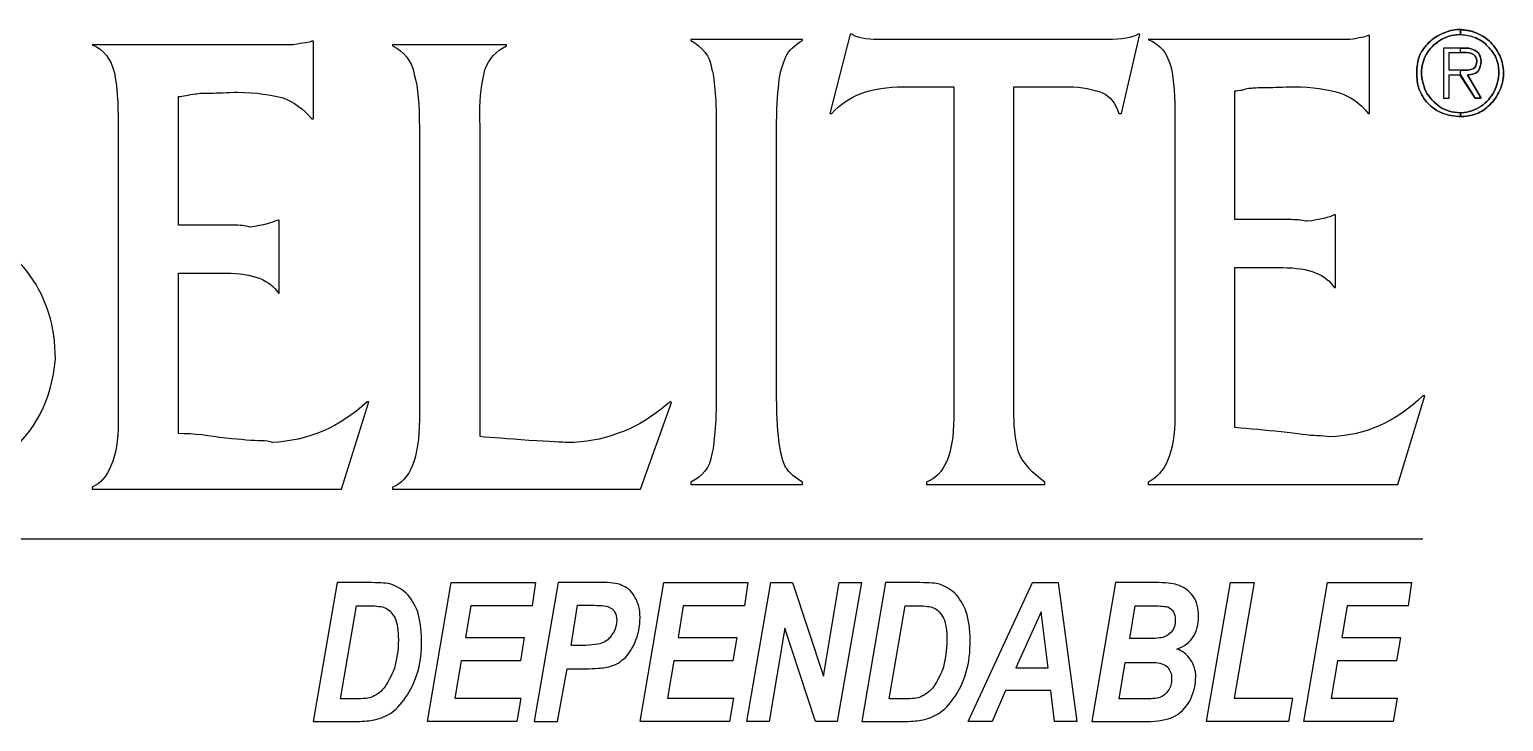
# Model space of a CAD drawing. Extents: x 0 to 139, y -15 to 75.
# Drawn here: x 120.04 to 132.22, y -7.95 to -2.23 of the extents above; entities that cross this region are included whole.
import ezdxf

# ---------------------------------------------------------------- set-up
doc = ezdxf.new("R2010")
doc.units = 0
doc.header["$MEASUREMENT"] = 0
doc.layers.add('R-ANNO-DIMS', color=3, linetype='CONTINUOUS')
doc.layers.add('TITLE', color=7, linetype='CONTINUOUS')

# ---------------------------------------------------------------- blocks, each defined once
blk = doc.blocks.new('A$C22D8737E')
at = {"layer": 'TITLE'}
blk.add_line((-1.44659, 0.38581), (-0.1035, 0.38581), dxfattribs=at)
for points in [[(-0.0817, 0.66568), (-0.0817, 0.66812), (-0.09148, 0.66812), (-0.09148, 0.63928), (-0.08829, 0.63928), (-0.08829, 0.65273), (-0.0817, 0.65273), (-0.0817, 0.65224), (-0.0817, 0.65542), (-0.08829, 0.65542), (-0.08829, 0.66568)], [(-0.67599, 0.2806), (-0.66227, 0.36055), (-0.6139, 0.36055), (-0.61582, 0.34716), (-0.65109, 0.34716), (-0.65412, 0.32895), (-0.62028, 0.32895), (-0.62252, 0.31554), (-0.65652, 0.31554), (-0.6602, 0.29399), (-0.62219, 0.29399), (-0.6246, 0.2806)], [(-0.67599, 0.2806), (-0.66227, 0.36055), (-0.6139, 0.36055), (-0.61582, 0.34716), (-0.65109, 0.34716), (-0.65412, 0.32895), (-0.62028, 0.32895), (-0.62252, 0.31554), (-0.65652, 0.31554), (-0.6602, 0.29399), (-0.62219, 0.29399), (-0.6246, 0.2806)], [(-0.55372, 0.2806), (-0.54, 0.36055), (-0.49165, 0.36055), (-0.49356, 0.34716), (-0.52883, 0.34716), (-0.53186, 0.32895), (-0.49803, 0.32895), (-0.50026, 0.31554), (-0.53425, 0.31554), (-0.53794, 0.29399), (-0.49994, 0.29399), (-0.50234, 0.2806)], [(-0.55372, 0.2806), (-0.54, 0.36055), (-0.49165, 0.36055), (-0.49356, 0.34716), (-0.52883, 0.34716), (-0.53186, 0.32895), (-0.49803, 0.32895), (-0.50026, 0.31554), (-0.53425, 0.31554), (-0.53794, 0.29399), (-0.49994, 0.29399), (-0.50234, 0.2806)], [(-0.44025, 0.2806), (-0.45269, 0.2806), (-0.47042, 0.33438), (-0.47952, 0.2806), (-0.49228, 0.2806), (-0.47856, 0.36055), (-0.4661, 0.36055), (-0.44822, 0.30677), (-0.43913, 0.36055), (-0.42635, 0.36055)], [(-0.44025, 0.2806), (-0.45269, 0.2806), (-0.47042, 0.33438), (-0.47952, 0.2806), (-0.49228, 0.2806), (-0.47856, 0.36055), (-0.4661, 0.36055), (-0.44822, 0.30677), (-0.43913, 0.36055), (-0.42635, 0.36055)], [(-0.31735, 0.29846), (-0.34353, 0.29846), (-0.35119, 0.2806), (-0.36492, 0.2806), (-0.32805, 0.36055), (-0.31321, 0.36055), (-0.30251, 0.2806), (-0.31527, 0.2806)], [(-0.22781, 0.2806), (-0.21409, 0.36055), (-0.20051, 0.36055), (-0.21201, 0.29399), (-0.17849, 0.29399), (-0.18073, 0.2806)], [(-0.22781, 0.2806), (-0.21409, 0.36055), (-0.20051, 0.36055), (-0.21201, 0.29399), (-0.17849, 0.29399), (-0.18073, 0.2806)], [(-0.17195, 0.2806), (-0.15822, 0.36055), (-0.10986, 0.36055), (-0.11179, 0.34716), (-0.14705, 0.34716), (-0.15008, 0.32895), (-0.11624, 0.32895), (-0.11849, 0.31554), (-0.15248, 0.31554), (-0.15615, 0.29399), (-0.11815, 0.29399), (-0.12056, 0.2806)], [(-0.17195, 0.2806), (-0.15822, 0.36055), (-0.10986, 0.36055), (-0.11179, 0.34716), (-0.14705, 0.34716), (-0.15008, 0.32895), (-0.11624, 0.32895), (-0.11849, 0.31554), (-0.15248, 0.31554), (-0.15615, 0.29399), (-0.11815, 0.29399), (-0.12056, 0.2806)], [(-0.31896, 0.31155), (-0.32294, 0.3438), (-0.33746, 0.31155)]]:
    blk.add_lwpolyline(points, close=True, dxfattribs=at)
for points, knots in [([(-0.08242, 0.67887), (-0.07901, 0.67887), (-0.07535, 0.67813), (-0.07241, 0.67667), (-0.06923, 0.67544), (-0.0663, 0.67374), (-0.06435, 0.6713), (-0.0619, 0.66886), (-0.06043, 0.66617), (-0.05897, 0.66348), (-0.05776, 0.66055), (-0.05727, 0.65712), (-0.05702, 0.65444), (-0.05702, 0.65101), (-0.0575, 0.64785), (-0.05873, 0.64467), (-0.06019, 0.64173), (-0.06166, 0.63881), (-0.0641, 0.63636), (-0.0663, 0.63415), (-0.06874, 0.63196), (-0.07167, 0.63074), (-0.07485, 0.62952), (-0.07754, 0.62878), (-0.08121, 0.62878), (-0.08535, 0.62878), (-0.08902, 0.62952), (-0.0922, 0.63074), (-0.09562, 0.63196), (-0.09831, 0.63415), (-0.10051, 0.63636), (-0.1027, 0.63881), (-0.10442, 0.64149), (-0.10564, 0.64467), (-0.10662, 0.64759), (-0.10686, 0.65077), (-0.10686, 0.65395), (-0.10686, 0.65712), (-0.10662, 0.66079), (-0.10539, 0.66373), (-0.10416, 0.66641), (-0.10198, 0.66909), (-0.10002, 0.6713), (-0.09757, 0.67374), (-0.09513, 0.67544), (-0.09171, 0.67667), (-0.08902, 0.67789), (-0.08584, 0.67887), (-0.08242, 0.67887)], [0, 0, 0, 0, 1, 1, 1, 2, 2, 2, 3, 3, 3, 4, 4, 4, 5, 5, 5, 6, 6, 6, 7, 7, 7, 8, 8, 8, 9, 9, 9, 10, 10, 10, 11, 11, 11, 12, 12, 12, 13, 13, 13, 14, 14, 14, 15, 15, 15, 16, 16, 16, 16]), ([(-0.0817, 0.67569), (-0.0817, 0.67569), (-0.0817, 0.67862), (-0.0817, 0.67862), (-0.08194, 0.67862), (-0.08219, 0.67887), (-0.08242, 0.67887), (-0.08584, 0.67887), (-0.08902, 0.67789), (-0.09171, 0.67667), (-0.09513, 0.67544), (-0.09757, 0.67374), (-0.10002, 0.6713), (-0.10198, 0.66909), (-0.10416, 0.66641), (-0.10539, 0.66373), (-0.10662, 0.66079), (-0.10686, 0.65712), (-0.10686, 0.65395), (-0.10686, 0.65077), (-0.10662, 0.64759), (-0.10564, 0.64467), (-0.10442, 0.64149), (-0.1027, 0.63881), (-0.10051, 0.63636), (-0.09831, 0.63415), (-0.09562, 0.63196), (-0.0922, 0.63074), (-0.08927, 0.62952), (-0.0856, 0.62878), (-0.0817, 0.62878), (-0.0817, 0.62878), (-0.0817, 0.63098), (-0.0817, 0.63098), (-0.0817, 0.63074), (-0.0817, 0.63098), (-0.08194, 0.63098), (-0.08658, 0.63098), (-0.09048, 0.6322), (-0.09366, 0.6344), (-0.09684, 0.63661), (-0.09953, 0.63953), (-0.10172, 0.6432), (-0.10319, 0.64662), (-0.10416, 0.65052), (-0.10416, 0.65419), (-0.10416, 0.65762), (-0.10319, 0.66128), (-0.10149, 0.66445), (-0.09953, 0.66763), (-0.09684, 0.67056), (-0.09366, 0.67251), (-0.09048, 0.67472), (-0.08658, 0.67569), (-0.08219, 0.67594), (-0.08194, 0.67594), (-0.0817, 0.67569), (-0.0817, 0.67569)], [0, 0, 0, 0, 1, 1, 1, 2, 2, 2, 3, 3, 3, 4, 4, 4, 5, 5, 5, 6, 6, 6, 7, 7, 7, 8, 8, 8, 9, 9, 9, 10, 10, 10, 11, 11, 11, 12, 12, 12, 13, 13, 13, 14, 14, 14, 15, 15, 15, 16, 16, 16, 17, 17, 17, 18, 18, 18, 19, 19, 19, 19]), ([(-0.0817, 0.63098), (-0.0817, 0.63098), (-0.0817, 0.62878), (-0.0817, 0.62878), (-0.08144, 0.62878), (-0.08144, 0.62878), (-0.08121, 0.62878), (-0.07754, 0.62878), (-0.07485, 0.62952), (-0.07167, 0.63074), (-0.06874, 0.63196), (-0.0663, 0.63415), (-0.0641, 0.63636), (-0.06166, 0.63881), (-0.06019, 0.64173), (-0.05873, 0.64467), (-0.0575, 0.64785), (-0.05702, 0.65101), (-0.05702, 0.65444), (-0.05727, 0.65712), (-0.05776, 0.66055), (-0.05897, 0.66348), (-0.06043, 0.66617), (-0.0619, 0.66886), (-0.06435, 0.6713), (-0.0663, 0.67374), (-0.06923, 0.67544), (-0.07241, 0.67667), (-0.0751, 0.67789), (-0.07852, 0.67862), (-0.0817, 0.67862), (-0.0817, 0.67862), (-0.0817, 0.67569), (-0.0817, 0.67569), (-0.07876, 0.67569), (-0.07583, 0.67497), (-0.0729, 0.67398), (-0.07021, 0.67277), (-0.06777, 0.6713), (-0.06605, 0.66909), (-0.0641, 0.66714), (-0.0624, 0.66494), (-0.06117, 0.66225), (-0.06043, 0.65981), (-0.05971, 0.65712), (-0.05971, 0.65444), (-0.05971, 0.65052), (-0.06068, 0.64662), (-0.0624, 0.6432), (-0.06435, 0.63953), (-0.06679, 0.63684), (-0.06997, 0.63465), (-0.07339, 0.63245), (-0.07706, 0.63122), (-0.08121, 0.63098), (-0.08144, 0.63098), (-0.08144, 0.63098), (-0.0817, 0.63098)], [0, 0, 0, 0, 1, 1, 1, 2, 2, 2, 3, 3, 3, 4, 4, 4, 5, 5, 5, 6, 6, 6, 7, 7, 7, 8, 8, 8, 9, 9, 9, 10, 10, 10, 11, 11, 11, 12, 12, 12, 13, 13, 13, 14, 14, 14, 15, 15, 15, 16, 16, 16, 17, 17, 17, 18, 18, 18, 19, 19, 19, 19]), ([(-0.85387, 0.45265), (-0.85387, 0.45265), (-0.85387, 0.45265), (-0.85387, 0.45265), (-0.85387, 0.45265), (-0.85387, 0.62441), (-0.85387, 0.62441), (-0.85387, 0.63662), (-0.8546, 0.6464), (-0.85607, 0.65397), (-0.85802, 0.66203), (-0.86218, 0.66716), (-0.86877, 0.6701), (-0.86877, 0.6701), (-0.75834, 0.6701), (-0.75834, 0.6701), (-0.75638, 0.6701), (-0.75443, 0.6701), (-0.75297, 0.6701), (-0.74759, 0.67108), (-0.74393, 0.67132), (-0.74246, 0.67205), (-0.74246, 0.67205), (-0.74149, 0.67205), (-0.74149, 0.67205), (-0.74149, 0.67205), (-0.74149, 0.62735), (-0.74149, 0.62735), (-0.74149, 0.62735), (-0.74246, 0.62735), (-0.74246, 0.62735), (-0.74735, 0.63344), (-0.75297, 0.63711), (-0.75908, 0.63955), (-0.76543, 0.64103), (-0.77447, 0.64273), (-0.78521, 0.64273), (-0.79083, 0.64273), (-0.7967, 0.64224), (-0.80085, 0.64224), (-0.80428, 0.64224), (-0.80745, 0.64224), (-0.8094, 0.64175), (-0.8116, 0.64175), (-0.81331, 0.64103), (-0.81478, 0.64078), (-0.81649, 0.64078), (-0.8182, 0.64029), (-0.81917, 0.64029), (-0.81917, 0.64029), (-0.81917, 0.56625), (-0.81917, 0.56625), (-0.81917, 0.56625), (-0.78644, 0.56625), (-0.78644, 0.56625), (-0.78277, 0.56625), (-0.77959, 0.56553), (-0.77813, 0.56504), (-0.77007, 0.56625), (-0.76518, 0.56772), (-0.76177, 0.5692), (-0.76177, 0.5692), (-0.76127, 0.5692), (-0.76127, 0.5692), (-0.76127, 0.5692), (-0.76127, 0.52717), (-0.76127, 0.52717), (-0.76127, 0.52717), (-0.76177, 0.52717), (-0.76177, 0.52717), (-0.76641, 0.5345), (-0.77642, 0.53866), (-0.79182, 0.53866), (-0.79182, 0.53866), (-0.81917, 0.53866), (-0.81917, 0.53866), (-0.81917, 0.53866), (-0.81917, 0.4463), (-0.81917, 0.4463), (-0.81038, 0.4463), (-0.80134, 0.44508), (-0.79206, 0.44361), (-0.78302, 0.44289), (-0.77642, 0.44215), (-0.77178, 0.44215), (-0.76909, 0.44215), (-0.76641, 0.44191), (-0.76518, 0.44117), (-0.7449, 0.44215), (-0.72634, 0.44997), (-0.71071, 0.46463), (-0.71071, 0.46463), (-0.70973, 0.46463), (-0.70973, 0.46463), (-0.70973, 0.46463), (-0.72537, 0.4143), (-0.72537, 0.4143), (-0.72537, 0.4143), (-0.86877, 0.4143), (-0.86877, 0.4143), (-0.86877, 0.4143), (-0.86877, 0.41552), (-0.86877, 0.41552), (-0.85949, 0.41967), (-0.85387, 0.43237), (-0.85387, 0.45265)], [0, 0, 0, 0, 1, 1, 1, 2, 2, 2, 3, 3, 3, 4, 4, 4, 5, 5, 5, 6, 6, 6, 7, 7, 7, 8, 8, 8, 9, 9, 9, 10, 10, 10, 11, 11, 11, 12, 12, 12, 13, 13, 13, 14, 14, 14, 15, 15, 15, 16, 16, 16, 17, 17, 17, 18, 18, 18, 19, 19, 19, 20, 20, 20, 21, 21, 21, 22, 22, 22, 23, 23, 23, 24, 24, 24, 25, 25, 25, 26, 26, 26, 27, 27, 27, 28, 28, 28, 29, 29, 29, 30, 30, 30, 31, 31, 31, 32, 32, 32, 33, 33, 33, 34, 34, 34, 35, 35, 35, 35]), ([(-0.85387, 0.45265), (-0.85387, 0.45265), (-0.85387, 0.45265), (-0.85387, 0.45265), (-0.85387, 0.45265), (-0.85387, 0.62441), (-0.85387, 0.62441), (-0.85387, 0.63662), (-0.8546, 0.6464), (-0.85607, 0.65397), (-0.85802, 0.66203), (-0.86218, 0.66716), (-0.86877, 0.6701), (-0.86877, 0.6701), (-0.75834, 0.6701), (-0.75834, 0.6701), (-0.75638, 0.6701), (-0.75443, 0.6701), (-0.75297, 0.6701), (-0.74759, 0.67108), (-0.74393, 0.67132), (-0.74246, 0.67205), (-0.74246, 0.67205), (-0.74149, 0.67205), (-0.74149, 0.67205), (-0.74149, 0.67205), (-0.74149, 0.62735), (-0.74149, 0.62735), (-0.74149, 0.62735), (-0.74246, 0.62735), (-0.74246, 0.62735), (-0.74735, 0.63344), (-0.75297, 0.63711), (-0.75908, 0.63955), (-0.76543, 0.64103), (-0.77447, 0.64273), (-0.78521, 0.64273), (-0.79083, 0.64273), (-0.7967, 0.64224), (-0.80085, 0.64224), (-0.80428, 0.64224), (-0.80745, 0.64224), (-0.8094, 0.64175), (-0.8116, 0.64175), (-0.81331, 0.64103), (-0.81478, 0.64078), (-0.81649, 0.64078), (-0.8182, 0.64029), (-0.81917, 0.64029), (-0.81917, 0.64029), (-0.81917, 0.56625), (-0.81917, 0.56625), (-0.81917, 0.56625), (-0.78644, 0.56625), (-0.78644, 0.56625), (-0.78277, 0.56625), (-0.77959, 0.56553), (-0.77813, 0.56504), (-0.77007, 0.56625), (-0.76518, 0.56772), (-0.76177, 0.5692), (-0.76177, 0.5692), (-0.76127, 0.5692), (-0.76127, 0.5692), (-0.76127, 0.5692), (-0.76127, 0.52717), (-0.76127, 0.52717), (-0.76127, 0.52717), (-0.76177, 0.52717), (-0.76177, 0.52717), (-0.76641, 0.5345), (-0.77642, 0.53866), (-0.79182, 0.53866), (-0.79182, 0.53866), (-0.81917, 0.53866), (-0.81917, 0.53866), (-0.81917, 0.53866), (-0.81917, 0.4463), (-0.81917, 0.4463), (-0.81038, 0.4463), (-0.80134, 0.44508), (-0.79206, 0.44361), (-0.78302, 0.44289), (-0.77642, 0.44215), (-0.77178, 0.44215), (-0.76909, 0.44215), (-0.76641, 0.44191), (-0.76518, 0.44117), (-0.7449, 0.44215), (-0.72634, 0.44997), (-0.71071, 0.46463), (-0.71071, 0.46463), (-0.70973, 0.46463), (-0.70973, 0.46463), (-0.70973, 0.46463), (-0.72537, 0.4143), (-0.72537, 0.4143), (-0.72537, 0.4143), (-0.86877, 0.4143), (-0.86877, 0.4143), (-0.86877, 0.4143), (-0.86877, 0.41552), (-0.86877, 0.41552), (-0.85949, 0.41967), (-0.85387, 0.43237), (-0.85387, 0.45265)], [0, 0, 0, 0, 1, 1, 1, 2, 2, 2, 3, 3, 3, 4, 4, 4, 5, 5, 5, 6, 6, 6, 7, 7, 7, 8, 8, 8, 9, 9, 9, 10, 10, 10, 11, 11, 11, 12, 12, 12, 13, 13, 13, 14, 14, 14, 15, 15, 15, 16, 16, 16, 17, 17, 17, 18, 18, 18, 19, 19, 19, 20, 20, 20, 21, 21, 21, 22, 22, 22, 23, 23, 23, 24, 24, 24, 25, 25, 25, 26, 26, 26, 27, 27, 27, 28, 28, 28, 29, 29, 29, 30, 30, 30, 31, 31, 31, 32, 32, 32, 33, 33, 33, 34, 34, 34, 35, 35, 35, 35]), ([(-0.68065, 0.46194), (-0.68065, 0.46194), (-0.68065, 0.6222), (-0.68065, 0.6222), (-0.68065, 0.63541), (-0.68138, 0.64542), (-0.68357, 0.65299), (-0.68505, 0.66105), (-0.68945, 0.66618), (-0.69604, 0.66936), (-0.69604, 0.66936), (-0.69604, 0.6701), (-0.69604, 0.6701), (-0.69604, 0.6701), (-0.63057, 0.6701), (-0.63057, 0.6701), (-0.63057, 0.6701), (-0.63057, 0.66936), (-0.63057, 0.66936), (-0.63668, 0.66643), (-0.64058, 0.66203), (-0.64302, 0.65568), (-0.64474, 0.64811), (-0.64595, 0.64029), (-0.64595, 0.63052), (-0.64595, 0.62881), (-0.64571, 0.62538), (-0.64571, 0.6222), (-0.64571, 0.6222), (-0.64571, 0.44459), (-0.64571, 0.44459), (-0.63912, 0.44361), (-0.63007, 0.44361), (-0.61761, 0.4424), (-0.60564, 0.44191), (-0.59783, 0.44117), (-0.59537, 0.44117), (-0.58536, 0.44117), (-0.57609, 0.44289), (-0.5668, 0.4463), (-0.55751, 0.44899), (-0.54726, 0.45559), (-0.53626, 0.46463), (-0.53626, 0.46463), (-0.53553, 0.46414), (-0.53553, 0.46414), (-0.53553, 0.46414), (-0.55336, 0.4143), (-0.55336, 0.4143), (-0.55336, 0.4143), (-0.69604, 0.4143), (-0.69604, 0.4143), (-0.69604, 0.4143), (-0.69604, 0.41552), (-0.69604, 0.41552), (-0.68603, 0.41918), (-0.68065, 0.43237), (-0.68065, 0.45436), (-0.68065, 0.45436), (-0.68065, 0.46194), (-0.68065, 0.46194)], [0, 0, 0, 0, 1, 1, 1, 2, 2, 2, 3, 3, 3, 4, 4, 4, 5, 5, 5, 6, 6, 6, 7, 7, 7, 8, 8, 8, 9, 9, 9, 10, 10, 10, 11, 11, 11, 12, 12, 12, 13, 13, 13, 14, 14, 14, 15, 15, 15, 16, 16, 16, 17, 17, 17, 18, 18, 18, 19, 19, 19, 20, 20, 20, 20]), ([(-0.68065, 0.46194), (-0.68065, 0.46194), (-0.68065, 0.6222), (-0.68065, 0.6222), (-0.68065, 0.63541), (-0.68138, 0.64542), (-0.68357, 0.65299), (-0.68505, 0.66105), (-0.68945, 0.66618), (-0.69604, 0.66936), (-0.69604, 0.66936), (-0.69604, 0.6701), (-0.69604, 0.6701), (-0.69604, 0.6701), (-0.63057, 0.6701), (-0.63057, 0.6701), (-0.63057, 0.6701), (-0.63057, 0.66936), (-0.63057, 0.66936), (-0.63668, 0.66643), (-0.64058, 0.66203), (-0.64302, 0.65568), (-0.64474, 0.64811), (-0.64595, 0.64029), (-0.64595, 0.63052), (-0.64595, 0.62881), (-0.64571, 0.62538), (-0.64571, 0.6222), (-0.64571, 0.6222), (-0.64571, 0.44459), (-0.64571, 0.44459), (-0.63912, 0.44361), (-0.63007, 0.44361), (-0.61761, 0.4424), (-0.60564, 0.44191), (-0.59783, 0.44117), (-0.59537, 0.44117), (-0.58536, 0.44117), (-0.57609, 0.44289), (-0.5668, 0.4463), (-0.55751, 0.44899), (-0.54726, 0.45559), (-0.53626, 0.46463), (-0.53626, 0.46463), (-0.53553, 0.46414), (-0.53553, 0.46414), (-0.53553, 0.46414), (-0.55336, 0.4143), (-0.55336, 0.4143), (-0.55336, 0.4143), (-0.69604, 0.4143), (-0.69604, 0.4143), (-0.69604, 0.4143), (-0.69604, 0.41552), (-0.69604, 0.41552), (-0.68603, 0.41918), (-0.68065, 0.43237), (-0.68065, 0.45436), (-0.68065, 0.45436), (-0.68065, 0.46194), (-0.68065, 0.46194)], [0, 0, 0, 0, 1, 1, 1, 2, 2, 2, 3, 3, 3, 4, 4, 4, 5, 5, 5, 6, 6, 6, 7, 7, 7, 8, 8, 8, 9, 9, 9, 10, 10, 10, 11, 11, 11, 12, 12, 12, 13, 13, 13, 14, 14, 14, 15, 15, 15, 16, 16, 16, 17, 17, 17, 18, 18, 18, 19, 19, 19, 20, 20, 20, 20]), ([(-0.50987, 0.47171), (-0.50987, 0.47171), (-0.50987, 0.62124), (-0.50987, 0.62124), (-0.50987, 0.63736), (-0.5106, 0.64933), (-0.51232, 0.65592), (-0.51354, 0.66374), (-0.51794, 0.66888), (-0.52453, 0.67254), (-0.52453, 0.67254), (-0.52453, 0.67303), (-0.52453, 0.67303), (-0.52453, 0.67303), (-0.46028, 0.67303), (-0.46028, 0.67303), (-0.46028, 0.67303), (-0.46028, 0.67254), (-0.46028, 0.67254), (-0.46492, 0.66985), (-0.46833, 0.66667), (-0.47005, 0.66277), (-0.47151, 0.65886), (-0.47347, 0.65397), (-0.47396, 0.64786), (-0.47445, 0.64103), (-0.47519, 0.63272), (-0.47519, 0.62124), (-0.47519, 0.62124), (-0.47519, 0.47171), (-0.47519, 0.47171), (-0.47519, 0.45852), (-0.47445, 0.44899), (-0.47396, 0.4424), (-0.47298, 0.43555), (-0.47151, 0.43017), (-0.47005, 0.427), (-0.4676, 0.42359), (-0.46443, 0.42064), (-0.46028, 0.41844), (-0.46028, 0.41844), (-0.46028, 0.41698), (-0.46028, 0.41698), (-0.46028, 0.41698), (-0.52453, 0.41698), (-0.52453, 0.41698), (-0.52453, 0.41698), (-0.52453, 0.41844), (-0.52453, 0.41844), (-0.51794, 0.42138), (-0.51354, 0.42651), (-0.51232, 0.43458), (-0.5106, 0.4424), (-0.50987, 0.45485), (-0.50987, 0.47171)], [0, 0, 0, 0, 1, 1, 1, 2, 2, 2, 3, 3, 3, 4, 4, 4, 5, 5, 5, 6, 6, 6, 7, 7, 7, 8, 8, 8, 9, 9, 9, 10, 10, 10, 11, 11, 11, 12, 12, 12, 13, 13, 13, 14, 14, 14, 15, 15, 15, 16, 16, 16, 17, 17, 17, 18, 18, 18, 18]), ([(-0.50987, 0.47171), (-0.50987, 0.47171), (-0.50987, 0.62124), (-0.50987, 0.62124), (-0.50987, 0.63736), (-0.5106, 0.64933), (-0.51232, 0.65592), (-0.51354, 0.66374), (-0.51794, 0.66888), (-0.52453, 0.67254), (-0.52453, 0.67254), (-0.52453, 0.67303), (-0.52453, 0.67303), (-0.52453, 0.67303), (-0.46028, 0.67303), (-0.46028, 0.67303), (-0.46028, 0.67303), (-0.46028, 0.67254), (-0.46028, 0.67254), (-0.46492, 0.66985), (-0.46833, 0.66667), (-0.47005, 0.66277), (-0.47151, 0.65886), (-0.47347, 0.65397), (-0.47396, 0.64786), (-0.47445, 0.64103), (-0.47519, 0.63272), (-0.47519, 0.62124), (-0.47519, 0.62124), (-0.47519, 0.47171), (-0.47519, 0.47171), (-0.47519, 0.45852), (-0.47445, 0.44899), (-0.47396, 0.4424), (-0.47298, 0.43555), (-0.47151, 0.43017), (-0.47005, 0.427), (-0.4676, 0.42359), (-0.46443, 0.42064), (-0.46028, 0.41844), (-0.46028, 0.41844), (-0.46028, 0.41698), (-0.46028, 0.41698), (-0.46028, 0.41698), (-0.52453, 0.41698), (-0.52453, 0.41698), (-0.52453, 0.41698), (-0.52453, 0.41844), (-0.52453, 0.41844), (-0.51794, 0.42138), (-0.51354, 0.42651), (-0.51232, 0.43458), (-0.5106, 0.4424), (-0.50987, 0.45485), (-0.50987, 0.47171)], [0, 0, 0, 0, 1, 1, 1, 2, 2, 2, 3, 3, 3, 4, 4, 4, 5, 5, 5, 6, 6, 6, 7, 7, 7, 8, 8, 8, 9, 9, 9, 10, 10, 10, 11, 11, 11, 12, 12, 12, 13, 13, 13, 14, 14, 14, 15, 15, 15, 16, 16, 16, 17, 17, 17, 18, 18, 18, 18]), ([(-0.37329, 0.4551), (-0.37329, 0.4551), (-0.37329, 0.64591), (-0.37329, 0.64591), (-0.37329, 0.64591), (-0.40213, 0.64591), (-0.40213, 0.64591), (-0.42094, 0.64591), (-0.43438, 0.64078), (-0.44342, 0.63052), (-0.44342, 0.63052), (-0.44463, 0.63052), (-0.44463, 0.63052), (-0.44463, 0.63052), (-0.43292, 0.67621), (-0.43292, 0.67621), (-0.43292, 0.67621), (-0.43193, 0.67621), (-0.43193, 0.67621), (-0.42925, 0.67401), (-0.42363, 0.67303), (-0.41655, 0.67303), (-0.41655, 0.67303), (-0.28511, 0.67303), (-0.28511, 0.67303), (-0.27656, 0.67303), (-0.27043, 0.67401), (-0.26727, 0.67621), (-0.26727, 0.67621), (-0.26629, 0.67621), (-0.26629, 0.67621), (-0.26629, 0.67621), (-0.27679, 0.63052), (-0.27679, 0.63052), (-0.27679, 0.63052), (-0.27826, 0.63052), (-0.27826, 0.63052), (-0.28022, 0.63662), (-0.28339, 0.64029), (-0.28778, 0.64249), (-0.29291, 0.64421), (-0.29953, 0.64591), (-0.30733, 0.64591), (-0.30733, 0.64591), (-0.33861, 0.64591), (-0.33861, 0.64591), (-0.33861, 0.64591), (-0.33861, 0.45657), (-0.33861, 0.45657), (-0.33861, 0.44874), (-0.33762, 0.44166), (-0.33592, 0.43555), (-0.33323, 0.42919), (-0.3281, 0.42334), (-0.32078, 0.41844), (-0.32078, 0.41844), (-0.32078, 0.41698), (-0.32078, 0.41698), (-0.32078, 0.41698), (-0.38894, 0.41698), (-0.38894, 0.41698), (-0.38894, 0.41698), (-0.38894, 0.41844), (-0.38894, 0.41844), (-0.37868, 0.42211), (-0.37329, 0.43458), (-0.37329, 0.4551)], [0, 0, 0, 0, 1, 1, 1, 2, 2, 2, 3, 3, 3, 4, 4, 4, 5, 5, 5, 6, 6, 6, 7, 7, 7, 8, 8, 8, 9, 9, 9, 10, 10, 10, 11, 11, 11, 12, 12, 12, 13, 13, 13, 14, 14, 14, 15, 15, 15, 16, 16, 16, 17, 17, 17, 18, 18, 18, 19, 19, 19, 20, 20, 20, 21, 21, 21, 22, 22, 22, 22]), ([(-0.37329, 0.4551), (-0.37329, 0.4551), (-0.37329, 0.64591), (-0.37329, 0.64591), (-0.37329, 0.64591), (-0.40213, 0.64591), (-0.40213, 0.64591), (-0.42094, 0.64591), (-0.43438, 0.64078), (-0.44342, 0.63052), (-0.44342, 0.63052), (-0.44463, 0.63052), (-0.44463, 0.63052), (-0.44463, 0.63052), (-0.43292, 0.67621), (-0.43292, 0.67621), (-0.43292, 0.67621), (-0.43193, 0.67621), (-0.43193, 0.67621), (-0.42925, 0.67401), (-0.42363, 0.67303), (-0.41655, 0.67303), (-0.41655, 0.67303), (-0.28511, 0.67303), (-0.28511, 0.67303), (-0.27656, 0.67303), (-0.27043, 0.67401), (-0.26727, 0.67621), (-0.26727, 0.67621), (-0.26629, 0.67621), (-0.26629, 0.67621), (-0.26629, 0.67621), (-0.27679, 0.63052), (-0.27679, 0.63052), (-0.27679, 0.63052), (-0.27826, 0.63052), (-0.27826, 0.63052), (-0.28022, 0.63662), (-0.28339, 0.64029), (-0.28778, 0.64249), (-0.29291, 0.64421), (-0.29953, 0.64591), (-0.30733, 0.64591), (-0.30733, 0.64591), (-0.33861, 0.64591), (-0.33861, 0.64591), (-0.33861, 0.64591), (-0.33861, 0.45657), (-0.33861, 0.45657), (-0.33861, 0.44874), (-0.33762, 0.44166), (-0.33592, 0.43555), (-0.33323, 0.42919), (-0.3281, 0.42334), (-0.32078, 0.41844), (-0.32078, 0.41844), (-0.32078, 0.41698), (-0.32078, 0.41698), (-0.32078, 0.41698), (-0.38894, 0.41698), (-0.38894, 0.41698), (-0.38894, 0.41698), (-0.38894, 0.41844), (-0.38894, 0.41844), (-0.37868, 0.42211), (-0.37329, 0.43458), (-0.37329, 0.4551)], [0, 0, 0, 0, 1, 1, 1, 2, 2, 2, 3, 3, 3, 4, 4, 4, 5, 5, 5, 6, 6, 6, 7, 7, 7, 8, 8, 8, 9, 9, 9, 10, 10, 10, 11, 11, 11, 12, 12, 12, 13, 13, 13, 14, 14, 14, 15, 15, 15, 16, 16, 16, 17, 17, 17, 18, 18, 18, 19, 19, 19, 20, 20, 20, 21, 21, 21, 22, 22, 22, 22]), ([(-0.24602, 0.45583), (-0.24602, 0.45583), (-0.24602, 0.45583), (-0.24602, 0.45583), (-0.24602, 0.45583), (-0.24602, 0.62758), (-0.24602, 0.62758), (-0.24602, 0.6398), (-0.24674, 0.64957), (-0.24821, 0.65691), (-0.25041, 0.66521), (-0.25455, 0.67034), (-0.2614, 0.67303), (-0.2614, 0.67303), (-0.15097, 0.67303), (-0.15097, 0.67303), (-0.14877, 0.67303), (-0.14633, 0.67303), (-0.14535, 0.67303), (-0.13998, 0.67401), (-0.13632, 0.67449), (-0.13485, 0.67547), (-0.13485, 0.67547), (-0.13411, 0.67547), (-0.13411, 0.67547), (-0.13411, 0.67547), (-0.13411, 0.63052), (-0.13411, 0.63052), (-0.13411, 0.63052), (-0.13485, 0.63052), (-0.13485, 0.63052), (-0.1395, 0.63662), (-0.14535, 0.64029), (-0.15146, 0.64249), (-0.15806, 0.64421), (-0.16686, 0.64591), (-0.17761, 0.64591), (-0.18372, 0.64591), (-0.18908, 0.64542), (-0.193, 0.64542), (-0.19666, 0.64542), (-0.20032, 0.64542), (-0.20203, 0.64517), (-0.20448, 0.64517), (-0.20619, 0.64421), (-0.20741, 0.64395), (-0.20936, 0.64395), (-0.21082, 0.64347), (-0.21156, 0.64347), (-0.21156, 0.64347), (-0.21156, 0.56943), (-0.21156, 0.56943), (-0.21156, 0.56943), (-0.17907, 0.56943), (-0.17907, 0.56943), (-0.17515, 0.56943), (-0.17198, 0.56895), (-0.17002, 0.56846), (-0.16245, 0.56943), (-0.15733, 0.57066), (-0.15439, 0.57212), (-0.15439, 0.57212), (-0.15366, 0.57212), (-0.15366, 0.57212), (-0.15366, 0.57212), (-0.15366, 0.53035), (-0.15366, 0.53035), (-0.15366, 0.53035), (-0.15439, 0.53035), (-0.15439, 0.53035), (-0.15903, 0.53767), (-0.16881, 0.54183), (-0.1842, 0.54183), (-0.1842, 0.54183), (-0.21156, 0.54183), (-0.21156, 0.54183), (-0.21156, 0.54183), (-0.21156, 0.44972), (-0.21156, 0.44972), (-0.20302, 0.44899), (-0.19398, 0.44825), (-0.18493, 0.44728), (-0.17515, 0.4463), (-0.16881, 0.44508), (-0.16442, 0.44508), (-0.16149, 0.44508), (-0.15903, 0.44484), (-0.15733, 0.44435), (-0.13704, 0.44508), (-0.11897, 0.4529), (-0.10334, 0.46804), (-0.10334, 0.46804), (-0.10235, 0.46804), (-0.10235, 0.46804), (-0.10235, 0.46804), (-0.11774, 0.41698), (-0.11774, 0.41698), (-0.11774, 0.41698), (-0.2614, 0.41698), (-0.2614, 0.41698), (-0.2614, 0.41698), (-0.2614, 0.41844), (-0.2614, 0.41844), (-0.25163, 0.42285), (-0.24602, 0.43555), (-0.24602, 0.45583)], [0, 0, 0, 0, 1, 1, 1, 2, 2, 2, 3, 3, 3, 4, 4, 4, 5, 5, 5, 6, 6, 6, 7, 7, 7, 8, 8, 8, 9, 9, 9, 10, 10, 10, 11, 11, 11, 12, 12, 12, 13, 13, 13, 14, 14, 14, 15, 15, 15, 16, 16, 16, 17, 17, 17, 18, 18, 18, 19, 19, 19, 20, 20, 20, 21, 21, 21, 22, 22, 22, 23, 23, 23, 24, 24, 24, 25, 25, 25, 26, 26, 26, 27, 27, 27, 28, 28, 28, 29, 29, 29, 30, 30, 30, 31, 31, 31, 32, 32, 32, 33, 33, 33, 34, 34, 34, 35, 35, 35, 35]), ([(-0.24602, 0.45583), (-0.24602, 0.45583), (-0.24602, 0.45583), (-0.24602, 0.45583), (-0.24602, 0.45583), (-0.24602, 0.62758), (-0.24602, 0.62758), (-0.24602, 0.6398), (-0.24674, 0.64957), (-0.24821, 0.65691), (-0.25041, 0.66521), (-0.25455, 0.67034), (-0.2614, 0.67303), (-0.2614, 0.67303), (-0.15097, 0.67303), (-0.15097, 0.67303), (-0.14877, 0.67303), (-0.14633, 0.67303), (-0.14535, 0.67303), (-0.13998, 0.67401), (-0.13632, 0.67449), (-0.13485, 0.67547), (-0.13485, 0.67547), (-0.13411, 0.67547), (-0.13411, 0.67547), (-0.13411, 0.67547), (-0.13411, 0.63052), (-0.13411, 0.63052), (-0.13411, 0.63052), (-0.13485, 0.63052), (-0.13485, 0.63052), (-0.1395, 0.63662), (-0.14535, 0.64029), (-0.15146, 0.64249), (-0.15806, 0.64421), (-0.16686, 0.64591), (-0.17761, 0.64591), (-0.18372, 0.64591), (-0.18908, 0.64542), (-0.193, 0.64542), (-0.19666, 0.64542), (-0.20032, 0.64542), (-0.20203, 0.64517), (-0.20448, 0.64517), (-0.20619, 0.64421), (-0.20741, 0.64395), (-0.20936, 0.64395), (-0.21082, 0.64347), (-0.21156, 0.64347), (-0.21156, 0.64347), (-0.21156, 0.56943), (-0.21156, 0.56943), (-0.21156, 0.56943), (-0.17907, 0.56943), (-0.17907, 0.56943), (-0.17515, 0.56943), (-0.17198, 0.56895), (-0.17002, 0.56846), (-0.16245, 0.56943), (-0.15733, 0.57066), (-0.15439, 0.57212), (-0.15439, 0.57212), (-0.15366, 0.57212), (-0.15366, 0.57212), (-0.15366, 0.57212), (-0.15366, 0.53035), (-0.15366, 0.53035), (-0.15366, 0.53035), (-0.15439, 0.53035), (-0.15439, 0.53035), (-0.15903, 0.53767), (-0.16881, 0.54183), (-0.1842, 0.54183), (-0.1842, 0.54183), (-0.21156, 0.54183), (-0.21156, 0.54183), (-0.21156, 0.54183), (-0.21156, 0.44972), (-0.21156, 0.44972), (-0.20302, 0.44899), (-0.19398, 0.44825), (-0.18493, 0.44728), (-0.17515, 0.4463), (-0.16881, 0.44508), (-0.16442, 0.44508), (-0.16149, 0.44508), (-0.15903, 0.44484), (-0.15733, 0.44435), (-0.13704, 0.44508), (-0.11897, 0.4529), (-0.10334, 0.46804), (-0.10334, 0.46804), (-0.10235, 0.46804), (-0.10235, 0.46804), (-0.10235, 0.46804), (-0.11774, 0.41698), (-0.11774, 0.41698), (-0.11774, 0.41698), (-0.2614, 0.41698), (-0.2614, 0.41698), (-0.2614, 0.41698), (-0.2614, 0.41844), (-0.2614, 0.41844), (-0.25163, 0.42285), (-0.24602, 0.43555), (-0.24602, 0.45583)], [0, 0, 0, 0, 1, 1, 1, 2, 2, 2, 3, 3, 3, 4, 4, 4, 5, 5, 5, 6, 6, 6, 7, 7, 7, 8, 8, 8, 9, 9, 9, 10, 10, 10, 11, 11, 11, 12, 12, 12, 13, 13, 13, 14, 14, 14, 15, 15, 15, 16, 16, 16, 17, 17, 17, 18, 18, 18, 19, 19, 19, 20, 20, 20, 21, 21, 21, 22, 22, 22, 23, 23, 23, 24, 24, 24, 25, 25, 25, 26, 26, 26, 27, 27, 27, 28, 28, 28, 29, 29, 29, 30, 30, 30, 31, 31, 31, 32, 32, 32, 33, 33, 33, 34, 34, 34, 35, 35, 35, 35]), ([(-0.08219, 0.67594), (-0.08658, 0.67569), (-0.09048, 0.67472), (-0.09366, 0.67251), (-0.09684, 0.67056), (-0.09953, 0.66763), (-0.10149, 0.66445), (-0.10319, 0.66128), (-0.10416, 0.65762), (-0.10416, 0.65419), (-0.10416, 0.65052), (-0.10319, 0.64662), (-0.10172, 0.6432), (-0.09953, 0.63953), (-0.09684, 0.63661), (-0.09366, 0.6344), (-0.09048, 0.6322), (-0.08658, 0.63098), (-0.08194, 0.63098), (-0.08144, 0.63098), (-0.08144, 0.63098), (-0.08121, 0.63098), (-0.07706, 0.63122), (-0.07339, 0.63245), (-0.06997, 0.63465), (-0.06679, 0.63684), (-0.06435, 0.63953), (-0.0624, 0.6432), (-0.06068, 0.64662), (-0.05971, 0.65052), (-0.05971, 0.65444), (-0.05971, 0.65712), (-0.06043, 0.65981), (-0.06117, 0.66225), (-0.0624, 0.66494), (-0.0641, 0.66714), (-0.06605, 0.66909), (-0.06777, 0.6713), (-0.07021, 0.67277), (-0.0729, 0.67398), (-0.07583, 0.67521), (-0.07901, 0.67594), (-0.08219, 0.67594)], [0, 0, 0, 0, 1, 1, 1, 2, 2, 2, 3, 3, 3, 4, 4, 4, 5, 5, 5, 6, 6, 6, 7, 7, 7, 8, 8, 8, 9, 9, 9, 10, 10, 10, 11, 11, 11, 12, 12, 12, 13, 13, 13, 14, 14, 14, 14]), ([(-0.09148, 0.66812), (-0.09148, 0.66812), (-0.07852, 0.66812), (-0.07852, 0.66812), (-0.07632, 0.66812), (-0.0751, 0.66763), (-0.07362, 0.66689), (-0.07241, 0.66641), (-0.07118, 0.66543), (-0.07094, 0.66445), (-0.07021, 0.66324), (-0.06997, 0.66201), (-0.06997, 0.66079), (-0.06997, 0.65835), (-0.07044, 0.65639), (-0.07167, 0.65493), (-0.0729, 0.65347), (-0.0751, 0.65273), (-0.0778, 0.65273), (-0.0778, 0.65273), (-0.06997, 0.63928), (-0.06997, 0.63928), (-0.06997, 0.63928), (-0.07339, 0.63928), (-0.07339, 0.63928), (-0.07339, 0.63928), (-0.0817, 0.65273), (-0.0817, 0.65273), (-0.0817, 0.65273), (-0.08829, 0.65273), (-0.08829, 0.65273), (-0.08829, 0.65273), (-0.08829, 0.63928), (-0.08829, 0.63928), (-0.08829, 0.63928), (-0.09148, 0.63928), (-0.09148, 0.63928), (-0.09148, 0.63928), (-0.09148, 0.66812), (-0.09148, 0.66812)], [0, 0, 0, 0, 1, 1, 1, 2, 2, 2, 3, 3, 3, 4, 4, 4, 5, 5, 5, 6, 6, 6, 7, 7, 7, 8, 8, 8, 9, 9, 9, 10, 10, 10, 11, 11, 11, 12, 12, 12, 13, 13, 13, 13]), ([(-0.07241, 0.66079), (-0.07241, 0.66225), (-0.07314, 0.66373), (-0.07436, 0.66445), (-0.07583, 0.66519), (-0.07754, 0.66568), (-0.07998, 0.66568), (-0.07998, 0.66568), (-0.08829, 0.66568), (-0.08829, 0.66568), (-0.08829, 0.66568), (-0.08829, 0.65542), (-0.08829, 0.65542), (-0.08829, 0.65542), (-0.07926, 0.65542), (-0.07926, 0.65542), (-0.07706, 0.65542), (-0.07559, 0.65566), (-0.07436, 0.65639), (-0.07314, 0.65688), (-0.07241, 0.65858), (-0.07241, 0.66079)], [0, 0, 0, 0, 1, 1, 1, 2, 2, 2, 3, 3, 3, 4, 4, 4, 5, 5, 5, 6, 6, 6, 7, 7, 7, 7]), ([(-0.0817, 0.65542), (-0.0817, 0.65542), (-0.0817, 0.65224), (-0.0817, 0.65224), (-0.0817, 0.65224), (-0.07339, 0.63928), (-0.07339, 0.63928), (-0.07339, 0.63928), (-0.06997, 0.63928), (-0.06997, 0.63928), (-0.06997, 0.63928), (-0.0778, 0.65273), (-0.0778, 0.65273), (-0.0751, 0.65273), (-0.0729, 0.65347), (-0.07167, 0.65493), (-0.07044, 0.65639), (-0.06997, 0.65835), (-0.06997, 0.66079), (-0.06997, 0.66201), (-0.07021, 0.66324), (-0.07094, 0.66445), (-0.07118, 0.66543), (-0.07241, 0.66641), (-0.07362, 0.66689), (-0.0751, 0.66763), (-0.07632, 0.66812), (-0.07852, 0.66812), (-0.07852, 0.66812), (-0.0817, 0.66812), (-0.0817, 0.66812), (-0.0817, 0.66812), (-0.0817, 0.66568), (-0.0817, 0.66568), (-0.0817, 0.66568), (-0.07998, 0.66568), (-0.07998, 0.66568), (-0.07754, 0.66568), (-0.07583, 0.66519), (-0.07436, 0.66445), (-0.07314, 0.66373), (-0.07241, 0.66225), (-0.07241, 0.66079), (-0.07241, 0.65858), (-0.07314, 0.65688), (-0.07436, 0.65639), (-0.07559, 0.65566), (-0.07706, 0.65542), (-0.07926, 0.65542), (-0.07926, 0.65542), (-0.0817, 0.65542), (-0.0817, 0.65542)], [0, 0, 0, 0, 1, 1, 1, 2, 2, 2, 3, 3, 3, 4, 4, 4, 5, 5, 5, 6, 6, 6, 7, 7, 7, 8, 8, 8, 9, 9, 9, 10, 10, 10, 11, 11, 11, 12, 12, 12, 13, 13, 13, 14, 14, 14, 15, 15, 15, 16, 16, 16, 17, 17, 17, 17]), ([(-0.74174, 0.2806), (-0.74174, 0.2806), (-0.72802, 0.36055), (-0.72802, 0.36055), (-0.72802, 0.36055), (-0.71046, 0.36055), (-0.71046, 0.36055), (-0.7044, 0.36055), (-0.7001, 0.36024), (-0.69769, 0.35992), (-0.69435, 0.3588), (-0.69099, 0.35688), (-0.68827, 0.35449), (-0.68556, 0.35178), (-0.68334, 0.3481), (-0.68157, 0.3438), (-0.6803, 0.339), (-0.67935, 0.33375), (-0.67935, 0.32736), (-0.67935, 0.32097), (-0.67997, 0.31459), (-0.68157, 0.30916), (-0.68334, 0.30341), (-0.68556, 0.29846), (-0.6886, 0.29449), (-0.69131, 0.29033), (-0.69466, 0.28698), (-0.69769, 0.28505), (-0.70073, 0.2833), (-0.70408, 0.28203), (-0.70775, 0.28139), (-0.71015, 0.28091), (-0.7135, 0.2806), (-0.7186, 0.2806), (-0.7186, 0.2806), (-0.74174, 0.2806), (-0.74174, 0.2806)], [0, 0, 0, 0, 1, 1, 1, 2, 2, 2, 3, 3, 3, 4, 4, 4, 5, 5, 5, 6, 6, 6, 7, 7, 7, 8, 8, 8, 9, 9, 9, 10, 10, 10, 11, 11, 11, 12, 12, 12, 12]), ([(-0.60114, 0.2806), (-0.60114, 0.2806), (-0.61455, 0.2806), (-0.61455, 0.2806), (-0.61455, 0.2806), (-0.60083, 0.36055), (-0.60083, 0.36055), (-0.60083, 0.36055), (-0.57448, 0.36055), (-0.57448, 0.36055), (-0.56954, 0.36055), (-0.56553, 0.35992), (-0.56315, 0.35847), (-0.5601, 0.35721), (-0.55805, 0.3548), (-0.55645, 0.35178), (-0.55468, 0.34875), (-0.55372, 0.34508), (-0.55372, 0.34045), (-0.55372, 0.33534), (-0.55468, 0.33039), (-0.55677, 0.32592), (-0.55884, 0.32129), (-0.56106, 0.31793), (-0.5641, 0.31587), (-0.56682, 0.31346), (-0.57048, 0.3122), (-0.57448, 0.31155), (-0.57656, 0.31124), (-0.58134, 0.31092), (-0.58757, 0.31092), (-0.58757, 0.31092), (-0.59571, 0.31092), (-0.59571, 0.31092), (-0.59571, 0.31092), (-0.60114, 0.2806), (-0.60114, 0.2806)], [0, 0, 0, 0, 1, 1, 1, 2, 2, 2, 3, 3, 3, 4, 4, 4, 5, 5, 5, 6, 6, 6, 7, 7, 7, 8, 8, 8, 9, 9, 9, 10, 10, 10, 11, 11, 11, 12, 12, 12, 12]), ([(-0.4262, 0.2806), (-0.4262, 0.2806), (-0.41248, 0.36055), (-0.41248, 0.36055), (-0.41248, 0.36055), (-0.39492, 0.36055), (-0.39492, 0.36055), (-0.38886, 0.36055), (-0.38455, 0.36024), (-0.38216, 0.35992), (-0.3788, 0.3588), (-0.37545, 0.35688), (-0.37273, 0.35449), (-0.37003, 0.35178), (-0.36778, 0.3481), (-0.36603, 0.3438), (-0.36475, 0.339), (-0.3638, 0.33375), (-0.3638, 0.32736), (-0.3638, 0.32097), (-0.36443, 0.31459), (-0.36603, 0.30916), (-0.36778, 0.30341), (-0.37003, 0.29846), (-0.37305, 0.29449), (-0.37577, 0.29033), (-0.37912, 0.28698), (-0.38216, 0.28505), (-0.38518, 0.2833), (-0.38854, 0.28203), (-0.39221, 0.28139), (-0.3946, 0.28091), (-0.39794, 0.2806), (-0.40306, 0.2806), (-0.40306, 0.2806), (-0.4262, 0.2806), (-0.4262, 0.2806)], [0, 0, 0, 0, 1, 1, 1, 2, 2, 2, 3, 3, 3, 4, 4, 4, 5, 5, 5, 6, 6, 6, 7, 7, 7, 8, 8, 8, 9, 9, 9, 10, 10, 10, 11, 11, 11, 12, 12, 12, 12]), ([(-0.29391, 0.2806), (-0.29391, 0.2806), (-0.28016, 0.36055), (-0.28016, 0.36055), (-0.28016, 0.36055), (-0.25766, 0.36055), (-0.25766, 0.36055), (-0.2516, 0.36055), (-0.24713, 0.36024), (-0.24489, 0.35927), (-0.24074, 0.35816), (-0.23771, 0.35577), (-0.23578, 0.35289), (-0.23339, 0.34987), (-0.23244, 0.34571), (-0.23244, 0.34108), (-0.23244, 0.33629), (-0.23339, 0.33262), (-0.23547, 0.32926), (-0.2374, 0.32624), (-0.24042, 0.32401), (-0.24489, 0.32225), (-0.24155, 0.32129), (-0.23914, 0.31923), (-0.23706, 0.31619), (-0.23516, 0.31346), (-0.23404, 0.31012), (-0.23404, 0.30645), (-0.23404, 0.30119), (-0.23547, 0.29671), (-0.2374, 0.29241), (-0.2398, 0.28841), (-0.24313, 0.28505), (-0.24682, 0.2833), (-0.25047, 0.28171), (-0.2559, 0.2806), (-0.2626, 0.2806), (-0.2626, 0.2806), (-0.29391, 0.2806), (-0.29391, 0.2806)], [0, 0, 0, 0, 1, 1, 1, 2, 2, 2, 3, 3, 3, 4, 4, 4, 5, 5, 5, 6, 6, 6, 7, 7, 7, 8, 8, 8, 9, 9, 9, 10, 10, 10, 11, 11, 11, 12, 12, 12, 13, 13, 13, 13]), ([(-0.72595, 0.29367), (-0.72595, 0.29367), (-0.71924, 0.29367), (-0.71924, 0.29367), (-0.71413, 0.29367), (-0.71046, 0.29367), (-0.70855, 0.29449), (-0.70616, 0.29544), (-0.70344, 0.29703), (-0.70105, 0.29974), (-0.69913, 0.30247), (-0.69674, 0.30645), (-0.69499, 0.31124), (-0.6937, 0.31587), (-0.69274, 0.32162), (-0.69274, 0.32767), (-0.69274, 0.33262), (-0.69339, 0.33709), (-0.69466, 0.34013), (-0.69609, 0.34267), (-0.698, 0.34508), (-0.70041, 0.34603), (-0.70216, 0.34682), (-0.70504, 0.34716), (-0.70918, 0.34716), (-0.70918, 0.34716), (-0.71685, 0.34716), (-0.71685, 0.34716), (-0.71685, 0.34716), (-0.72595, 0.29367), (-0.72595, 0.29367)], [0, 0, 0, 0, 1, 1, 1, 2, 2, 2, 3, 3, 3, 4, 4, 4, 5, 5, 5, 6, 6, 6, 7, 7, 7, 8, 8, 8, 9, 9, 9, 10, 10, 10, 10]), ([(-0.59331, 0.32432), (-0.59331, 0.32432), (-0.58964, 0.32432), (-0.58964, 0.32432), (-0.58293, 0.32432), (-0.57831, 0.32496), (-0.5759, 0.32561), (-0.57319, 0.32656), (-0.57111, 0.32831), (-0.56985, 0.33071), (-0.56809, 0.33293), (-0.56715, 0.33566), (-0.56715, 0.339), (-0.56715, 0.34236), (-0.56858, 0.34508), (-0.5708, 0.34603), (-0.57224, 0.34716), (-0.57559, 0.34747), (-0.58022, 0.34747), (-0.58022, 0.34747), (-0.58964, 0.34747), (-0.58964, 0.34747), (-0.58964, 0.34747), (-0.59331, 0.32432), (-0.59331, 0.32432)], [0, 0, 0, 0, 1, 1, 1, 2, 2, 2, 3, 3, 3, 4, 4, 4, 5, 5, 5, 6, 6, 6, 7, 7, 7, 8, 8, 8, 8]), ([(-0.41041, 0.29367), (-0.41041, 0.29367), (-0.40371, 0.29367), (-0.40371, 0.29367), (-0.39859, 0.29367), (-0.39492, 0.29367), (-0.39301, 0.29449), (-0.39062, 0.29544), (-0.38789, 0.29703), (-0.3855, 0.29974), (-0.38359, 0.30247), (-0.38119, 0.30645), (-0.37944, 0.31124), (-0.37816, 0.31587), (-0.37721, 0.32162), (-0.37721, 0.32767), (-0.37721, 0.33262), (-0.37783, 0.33709), (-0.37912, 0.34013), (-0.38055, 0.34267), (-0.38247, 0.34508), (-0.38487, 0.34603), (-0.38661, 0.34682), (-0.38949, 0.34716), (-0.39364, 0.34716), (-0.39364, 0.34716), (-0.4013, 0.34716), (-0.4013, 0.34716), (-0.4013, 0.34716), (-0.41041, 0.29367), (-0.41041, 0.29367)], [0, 0, 0, 0, 1, 1, 1, 2, 2, 2, 3, 3, 3, 4, 4, 4, 5, 5, 5, 6, 6, 6, 7, 7, 7, 8, 8, 8, 9, 9, 9, 10, 10, 10, 10]), ([(-0.27202, 0.32831), (-0.27202, 0.32831), (-0.26197, 0.32831), (-0.26197, 0.32831), (-0.25718, 0.32831), (-0.25431, 0.32863), (-0.25223, 0.32926), (-0.25016, 0.33008), (-0.24856, 0.33134), (-0.24744, 0.33293), (-0.24617, 0.33469), (-0.24586, 0.33709), (-0.24586, 0.339), (-0.24586, 0.34108), (-0.24617, 0.34236), (-0.24682, 0.3438), (-0.24791, 0.34508), (-0.24888, 0.34603), (-0.25016, 0.34651), (-0.2516, 0.34682), (-0.25431, 0.34716), (-0.25861, 0.34716), (-0.25861, 0.34716), (-0.269, 0.34716), (-0.269, 0.34716), (-0.269, 0.34716), (-0.27202, 0.32831), (-0.27202, 0.32831)], [0, 0, 0, 0, 1, 1, 1, 2, 2, 2, 3, 3, 3, 4, 4, 4, 5, 5, 5, 6, 6, 6, 7, 7, 7, 8, 8, 8, 9, 9, 9, 9]), ([(-0.27809, 0.29367), (-0.27809, 0.29367), (-0.26533, 0.29367), (-0.26533, 0.29367), (-0.25989, 0.29367), (-0.25622, 0.29367), (-0.25463, 0.29449), (-0.25255, 0.29512), (-0.25127, 0.29671), (-0.24984, 0.29846), (-0.24856, 0.30038), (-0.24791, 0.30278), (-0.24791, 0.30517), (-0.24791, 0.30821), (-0.24888, 0.31012), (-0.25016, 0.31187), (-0.25191, 0.31346), (-0.25496, 0.31459), (-0.2583, 0.31459), (-0.2583, 0.31459), (-0.27473, 0.31459), (-0.27473, 0.31459), (-0.27473, 0.31459), (-0.27809, 0.29367), (-0.27809, 0.29367)], [0, 0, 0, 0, 1, 1, 1, 2, 2, 2, 3, 3, 3, 4, 4, 4, 5, 5, 5, 6, 6, 6, 7, 7, 7, 8, 8, 8, 8])]:
    blk.add_open_spline(points, degree=3, knots=knots, dxfattribs=at)
for points in [[(-0.90444, 0.53718), (-0.91373, 0.55013), (-0.92789, 0.55868), (-0.94573, 0.56358)], [(-0.89003, 0.48905), (-0.89003, 0.50812), (-0.89516, 0.52399), (-0.90444, 0.53718)], [(-0.91886, 0.4336), (-0.9015, 0.44728), (-0.89222, 0.46535), (-0.89003, 0.48905)]]:
    blk.add_open_spline(points, degree=3, dxfattribs=at)

msp = doc.modelspace()

# ---------------------------------------------------------------- block references
at = {"layer": 'R-ANNO-DIMS', "xscale": 14.36369547944684, "yscale": 14.36369547944684, "zscale": 14.36369547944684}
msp.add_blockref('A$C22D8737E', (133.0354379, -11.9809408), dxfattribs=at)

doc.saveas('drawing.dxf')
